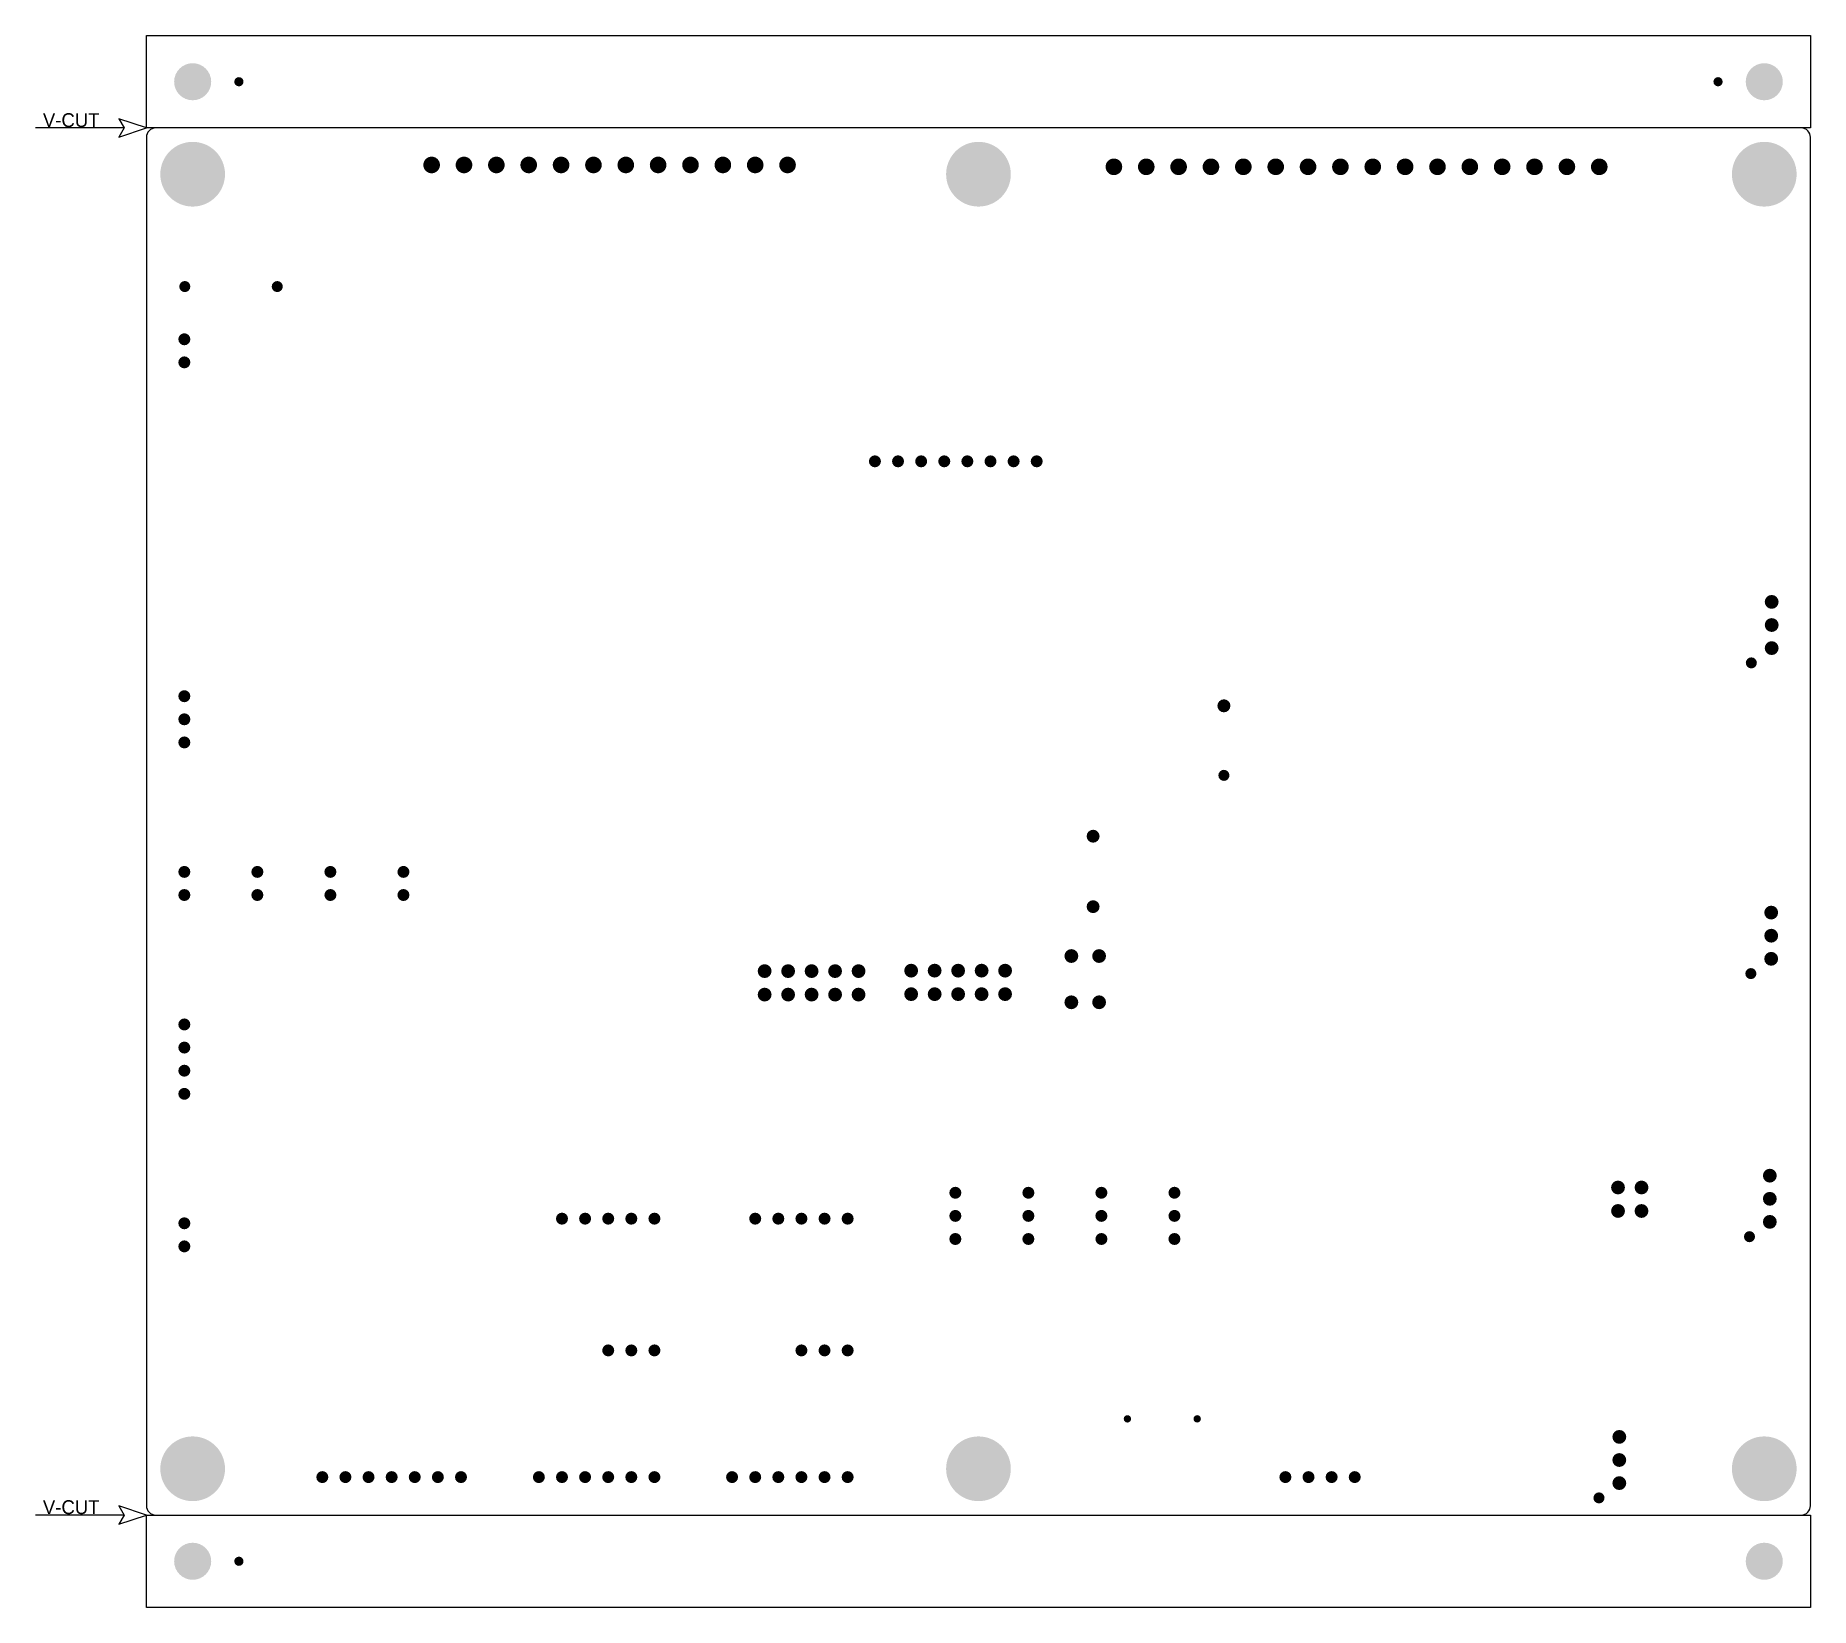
# Model space of a CAD drawing. Extents: x -12 to 180, y -10 to 160.
import ezdxf

# ---------------------------------------------------------------- set-up
doc = ezdxf.new("R2010")
doc.units = 0
doc.layers.add('BG_OUTLINE', color=7, linetype='CONTINUOUS')
doc.layers.add('PIN_BOTTOM', color=1, linetype='CONTINUOUS')

msp = doc.modelspace()

# ---------------------------------------------------------------- hatches: boundary and pattern name
at = {"layer": 'PIN_BOTTOM'}
for points in [[(7.005, 155, 1), (2.995, 155, 1)], [(177.005, 155, 1), (172.995, 155, 1)], [(10.5, 155, 1), (9.5, 155, 1)], [(170.5, 155, 1), (169.5, 155, 1)], [(8.5, 145, 1), (1.5, 145, 1)], [(93.5, 145, 1), (86.5, 145, 1)], [(178.5, 145, 1), (171.5, 145, 1)], [(31.75, 146, 1), (29.95, 146, 1)], [(35.25, 146, 1), (33.45, 146, 1)], [(38.75, 146, 1), (36.95, 146, 1)], [(42.25, 146, 1), (40.45, 146, 1)], [(45.75, 146, 1), (43.95, 146, 1)], [(49.25, 146, 1), (47.45, 146, 1)], [(52.75, 146, 1), (50.95, 146, 1)], [(56.25, 146, 1), (54.45, 146, 1)], [(59.75, 146, 1), (57.95, 146, 1)], [(63.25, 146, 1), (61.45, 146, 1)], [(66.75, 146, 1), (64.95, 146, 1)], [(70.25, 146, 1), (68.45, 146, 1)], [(105.55, 145.8, 1), (103.75, 145.8, 1)], [(109.05, 145.8, 1), (107.25, 145.8, 1)], [(112.55, 145.8, 1), (110.75, 145.8, 1)], [(116.05, 145.8, 1), (114.25, 145.8, 1)], [(119.55, 145.8, 1), (117.75, 145.8, 1)], [(123.05, 145.8, 1), (121.25, 145.8, 1)], [(126.55, 145.8, 1), (124.75, 145.8, 1)], [(130.05, 145.8, 1), (128.25, 145.8, 1)], [(133.55, 145.8, 1), (131.75, 145.8, 1)], [(137.05, 145.8, 1), (135.25, 145.8, 1)], [(140.55, 145.8, 1), (138.75, 145.8, 1)], [(144.05, 145.8, 1), (142.25, 145.8, 1)], [(147.55, 145.8, 1), (145.75, 145.8, 1)], [(151.05, 145.8, 1), (149.25, 145.8, 1)], [(154.55, 145.8, 1), (152.75, 145.8, 1)], [(158.05, 145.8, 1), (156.25, 145.8, 1)], [(4.75, 132.85, 1), (3.55, 132.85, 1)], [(14.75, 132.85, 1), (13.55, 132.85, 1)], [(4.75, 127.15, 1), (3.45, 127.15, 1)], [(4.75, 124.65, 1), (3.45, 124.65, 1)], [(79.45, 113.95, 1), (78.15, 113.95, 1)], [(81.95, 113.95, 1), (80.65, 113.95, 1)], [(84.45, 113.95, 1), (83.15, 113.95, 1)], [(86.95, 113.95, 1), (85.65, 113.95, 1)], [(89.45, 113.95, 1), (88.15, 113.95, 1)], [(91.95, 113.95, 1), (90.65, 113.95, 1)], [(94.45, 113.95, 1), (93.15, 113.95, 1)], [(96.95, 113.95, 1), (95.65, 113.95, 1)], [(176.55, 98.75, 1), (175.05, 98.75, 1)], [(176.55, 96.25, 1), (175.05, 96.25, 1)], [(176.55, 93.75, 1), (175.05, 93.75, 1)], [(174.2, 92.15, 1), (173, 92.15, 1)], [(4.75, 88.55, 1), (3.45, 88.55, 1)], [(4.75, 86.05, 1), (3.45, 86.05, 1)], [(117.255, 87.51, 1), (115.845, 87.51, 1)], [(4.75, 83.55, 1), (3.45, 83.55, 1)], [(117.15, 79.99, 1), (115.95, 79.99, 1)], [(103.1, 73.41, 1), (101.7, 73.41, 1)], [(4.75, 69.55, 1), (3.45, 69.55, 1)], [(12.65, 69.55, 1), (11.35, 69.55, 1)], [(20.55, 69.55, 1), (19.25, 69.55, 1)], [(28.45, 69.55, 1), (27.15, 69.55, 1)], [(4.75, 67.05, 1), (3.45, 67.05, 1)], [(12.65, 67.05, 1), (11.35, 67.05, 1)], [(20.55, 67.05, 1), (19.25, 67.05, 1)], [(28.45, 67.05, 1), (27.15, 67.05, 1)], [(103.1, 65.79, 1), (101.7, 65.79, 1)], [(176.5, 65.15, 1), (175, 65.15, 1)], [(176.5, 62.65, 1), (175, 62.65, 1)], [(67.62, 58.82, 1), (66.12, 58.82, 1)], [(70.16, 58.82, 1), (68.66, 58.82, 1)], [(72.7, 58.82, 1), (71.2, 58.82, 1)], [(75.24, 58.82, 1), (73.74, 58.82, 1)], [(77.78, 58.82, 1), (76.28, 58.82, 1)], [(83.47, 58.87, 1), (81.97, 58.87, 1)], [(86.01, 58.87, 1), (84.51, 58.87, 1)], [(88.55, 58.87, 1), (87.05, 58.87, 1)], [(91.09, 58.87, 1), (89.59, 58.87, 1)], [(93.63, 58.87, 1), (92.13, 58.87, 1)], [(100.8, 60.45, 1), (99.3, 60.45, 1)], [(103.8, 60.45, 1), (102.3, 60.45, 1)], [(176.5, 60.15, 1), (175, 60.15, 1)], [(174.15, 58.55, 1), (172.95, 58.55, 1)], [(67.62, 56.28, 1), (66.12, 56.28, 1)], [(70.16, 56.28, 1), (68.66, 56.28, 1)], [(72.7, 56.28, 1), (71.2, 56.28, 1)], [(75.24, 56.28, 1), (73.74, 56.28, 1)], [(77.78, 56.28, 1), (76.28, 56.28, 1)], [(83.47, 56.33, 1), (81.97, 56.33, 1)], [(86.01, 56.33, 1), (84.51, 56.33, 1)], [(88.55, 56.33, 1), (87.05, 56.33, 1)], [(91.09, 56.33, 1), (89.59, 56.33, 1)], [(93.63, 56.33, 1), (92.13, 56.33, 1)], [(100.8, 55.45, 1), (99.3, 55.45, 1)], [(103.8, 55.45, 1), (102.3, 55.45, 1)], [(4.75, 53.05, 1), (3.45, 53.05, 1)], [(4.75, 50.55, 1), (3.45, 50.55, 1)], [(4.75, 48.05, 1), (3.45, 48.05, 1)], [(4.75, 45.55, 1), (3.45, 45.55, 1)], [(176.35, 36.7, 1), (174.85, 36.7, 1)], [(88.15, 34.85, 1), (86.85, 34.85, 1)], [(96.05, 34.85, 1), (94.75, 34.85, 1)], [(103.95, 34.85, 1), (102.65, 34.85, 1)], [(111.85, 34.85, 1), (110.55, 34.85, 1)], [(159.93, 35.42, 1), (158.43, 35.42, 1)], [(162.47, 35.42, 1), (160.97, 35.42, 1)], [(176.35, 34.2, 1), (174.85, 34.2, 1)], [(45.6, 32.05, 1), (44.3, 32.05, 1)], [(48.1, 32.05, 1), (46.8, 32.05, 1)], [(50.6, 32.05, 1), (49.3, 32.05, 1)], [(53.1, 32.05, 1), (51.8, 32.05, 1)], [(55.6, 32.05, 1), (54.3, 32.05, 1)], [(66.5, 32.05, 1), (65.2, 32.05, 1)], [(69, 32.05, 1), (67.7, 32.05, 1)], [(71.5, 32.05, 1), (70.2, 32.05, 1)], [(74, 32.05, 1), (72.7, 32.05, 1)], [(76.5, 32.05, 1), (75.2, 32.05, 1)], [(88.15, 32.35, 1), (86.85, 32.35, 1)], [(96.05, 32.35, 1), (94.75, 32.35, 1)], [(103.95, 32.35, 1), (102.65, 32.35, 1)], [(111.85, 32.35, 1), (110.55, 32.35, 1)], [(159.93, 32.88, 1), (158.43, 32.88, 1)], [(162.47, 32.88, 1), (160.97, 32.88, 1)], [(4.75, 31.55, 1), (3.45, 31.55, 1)], [(176.35, 31.7, 1), (174.85, 31.7, 1)], [(4.75, 29.05, 1), (3.45, 29.05, 1)], [(88.15, 29.85, 1), (86.85, 29.85, 1)], [(96.05, 29.85, 1), (94.75, 29.85, 1)], [(103.95, 29.85, 1), (102.65, 29.85, 1)], [(111.85, 29.85, 1), (110.55, 29.85, 1)], [(174, 30.1, 1), (172.8, 30.1, 1)], [(50.6, 17.8, 1), (49.3, 17.8, 1)], [(53.1, 17.8, 1), (51.8, 17.8, 1)], [(55.6, 17.8, 1), (54.3, 17.8, 1)], [(71.5, 17.8, 1), (70.2, 17.8, 1)], [(74, 17.8, 1), (72.7, 17.8, 1)], [(76.5, 17.8, 1), (75.2, 17.8, 1)], [(106.51, 10.4, 1), (105.71, 10.4, 1)], [(114.06, 10.4, 1), (113.26, 10.4, 1)], [(8.5, 5, 1), (1.5, 5, 1)], [(93.5, 5, 1), (86.5, 5, 1)], [(160.07, 8.45, 1), (158.57, 8.45, 1)], [(178.5, 5, 1), (171.5, 5, 1)], [(160.07, 5.95, 1), (158.57, 5.95, 1)], [(19.675, 4.1, 1), (18.375, 4.1, 1)], [(22.175, 4.1, 1), (20.875, 4.1, 1)], [(24.675, 4.1, 1), (23.375, 4.1, 1)], [(27.175, 4.1, 1), (25.875, 4.1, 1)], [(29.675, 4.1, 1), (28.375, 4.1, 1)], [(32.175, 4.1, 1), (30.875, 4.1, 1)], [(34.675, 4.1, 1), (33.375, 4.1, 1)], [(43.1, 4.1, 1), (41.8, 4.1, 1)], [(45.6, 4.1, 1), (44.3, 4.1, 1)], [(48.1, 4.1, 1), (46.8, 4.1, 1)], [(50.6, 4.1, 1), (49.3, 4.1, 1)], [(53.1, 4.1, 1), (51.8, 4.1, 1)], [(55.6, 4.1, 1), (54.3, 4.1, 1)], [(64, 4.1, 1), (62.7, 4.1, 1)], [(66.5, 4.1, 1), (65.2, 4.1, 1)], [(69, 4.1, 1), (67.7, 4.1, 1)], [(71.5, 4.1, 1), (70.2, 4.1, 1)], [(74, 4.1, 1), (72.7, 4.1, 1)], [(76.5, 4.1, 1), (75.2, 4.1, 1)], [(123.85, 4.1, 1), (122.55, 4.1, 1)], [(126.35, 4.1, 1), (125.05, 4.1, 1)], [(128.85, 4.1, 1), (127.55, 4.1, 1)], [(131.35, 4.1, 1), (130.05, 4.1, 1)], [(160.07, 3.45, 1), (158.57, 3.45, 1)], [(157.72, 1.85, 1), (156.52, 1.85, 1)], [(7.005, -5, 1), (2.995, -5, 1)], [(177.005, -5, 1), (172.995, -5, 1)], [(10.5, -5, 1), (9.5, -5, 1)]]:
    msp.add_hatch(color=256, dxfattribs=at).paths.add_polyline_path(points, flags=0)

# ---------------------------------------------------------------- linework, layer by layer
at = {"layer": 'BG_OUTLINE'}
for points in [[(0, 150), (0, 160), (180, 160), (180, 150), (0, 150)], [(-2.4, 150), (-12, 150)], [(0, 150), (-3, 151), (-2.4, 150), (-3, 149), (0, 150)], [(-2.4, 0), (-12, 0)], [(0, 0), (-3, 1), (-2.4, 0), (-3, -1), (0, 0)], [(180, 0), (180, -10), (0, -10), (0, 0), (180, 0)]]:
    msp.add_lwpolyline(points, dxfattribs=at)
msp.add_lwpolyline([(180, 15), (180, 149, 0.414214), (179, 150), (1, 150, 0.414214), (0, 149), (0, 1, 0.414214), (1, 0), (179, 0, 0.414214), (180, 1), (180, 149)], format="xyb", dxfattribs=at)

# ---------------------------------------------------------------- texts
for p in [(-11.2, 150.1), (-11.2, 0.1)]:
    msp.add_text('V-CUT', height=1.5, dxfattribs=at).set_placement(p)

doc.saveas('drawing.dxf')
